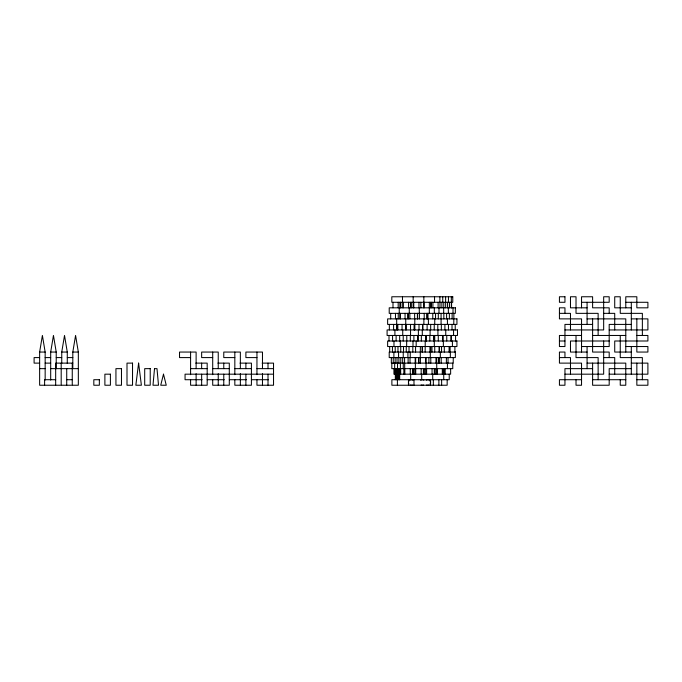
<?xml version="1.0" encoding="UTF-8"?>
<svg xmlns="http://www.w3.org/2000/svg" width="682" height="682" viewBox="0 0 682 682"><rect width="100%" height="100%" fill="white"/><g stroke="black" fill="none" stroke-linecap="round" stroke-linejoin="round"><path stroke-width="1.02" d="M61.192 363.122L61.192 385.236L39.633 385.236L39.633 352.057L42.395 335.467L45.157 352.057L45.157 380.053M50.69 380.053L50.69 352.057L53.452 335.467L56.222 352.057L56.222 368.647M61.747 363.463L61.747 352.057L64.517 335.467L67.279 352.057L67.279 363.463M78.336 368.647L72.812 368.647L72.812 352.057L75.574 335.467L78.336 352.057L78.336 385.236L72.812 385.236M581.541 302.288L609.188 302.288L609.188 296.764L603.664 296.764L603.664 329.943L564.952 329.943M625.778 302.288L647.9 302.288L647.9 307.821L636.843 307.821L636.843 296.764L625.778 296.764L625.778 307.821M587.074 307.821L570.484 307.821L570.484 296.764L576.017 296.764L576.017 313.353L598.131 313.353L598.131 335.467M631.31 307.821L614.721 307.821L614.721 296.764L620.253 296.764L620.253 313.353L642.367 313.353L642.367 335.467M559.428 313.353L570.484 313.353L570.484 329.943M603.664 313.353L614.721 313.353L614.721 329.943M587.074 318.878L625.778 318.878L625.778 352.057M631.31 318.878L647.9 318.878L647.9 329.943L609.188 329.943M592.607 324.41L564.952 324.41L564.952 346.533L559.428 346.533L559.428 335.467L581.541 335.467M631.31 324.41L609.188 324.41L609.188 346.533L581.541 346.533M592.607 335.467L625.778 335.467M636.843 335.467L647.9 335.467L647.9 341L614.721 341L614.721 352.057L631.31 352.057M559.428 341L564.952 341M609.188 341L570.484 341L570.484 352.057L587.074 352.057M625.778 346.533L647.9 346.533L647.9 352.057L636.843 352.057L636.843 318.878M39.633 352.057L45.157 352.057M50.69 352.057L56.222 352.057M61.747 352.057L67.279 352.057M72.812 352.057L78.336 352.057M39.633 357.59L34.1 357.59L34.1 363.122L39.633 363.122M45.157 357.59L50.69 357.59M56.222 357.59L61.747 357.59M67.279 357.59L72.812 357.59M190.593 357.59L179.528 357.59L179.528 352.057L196.118 352.057L196.118 368.647M212.707 357.59L201.65 357.59L201.65 352.057L218.24 352.057L218.24 368.647M234.83 357.59L223.773 357.59L223.773 352.057L240.362 352.057L240.362 368.647M256.952 357.59L245.887 357.59L245.887 352.057L262.476 352.057L262.476 368.647M559.428 357.59L570.484 357.59L570.484 374.179M603.664 357.59L614.721 357.59L614.721 374.179M45.157 363.122L50.69 363.122M72.812 363.122L55.668 363.122L55.668 385.236M195.777 363.122L207.183 363.122L207.183 385.236L190.593 385.236L190.593 379.712M217.89 363.122L229.297 363.122L229.297 385.236L212.707 385.236L212.707 379.712M240.013 363.122L251.419 363.122L251.419 385.236L234.83 385.236L234.83 379.712M262.135 363.122L273.533 363.122L273.533 385.236L256.952 385.236L256.952 379.712M587.074 363.122L625.778 363.122L625.778 385.236L620.253 385.236L620.253 379.712M631.31 363.122L647.9 363.122L647.9 374.179L609.188 374.179M39.633 368.647L45.157 368.647M50.69 368.647L72.258 368.647M190.593 368.647L207.183 368.647M212.707 368.647L229.297 368.647M234.83 368.647L251.419 368.647M256.952 368.647L273.533 368.647M592.607 368.647L564.952 368.647L564.952 385.236L559.428 385.236L559.428 379.712L581.541 379.712M631.31 368.647L609.188 368.647L609.188 385.236L592.607 385.236L592.607 363.122M273.533 374.179L185.061 374.179L185.061 379.712L202.153 379.712M564.952 374.179L603.664 374.179L603.664 341M55.668 379.712L44.603 379.712L44.603 385.236M66.725 379.712L72.258 379.712M207.183 379.712L224.276 379.712M229.297 379.712L246.39 379.712M251.419 379.712L268.512 379.712M592.607 379.712L625.778 379.712M636.843 379.712L647.9 379.712L647.9 385.236L636.843 385.236L636.843 363.122M61.755 385.236L72.258 385.236L72.258 363.122M642.367 379.712L642.367 357.59L620.253 357.59L620.253 335.467M631.31 302.288L631.31 329.943M631.31 346.533L631.31 374.179M609.188 313.353L609.188 307.821L592.607 307.821L592.607 296.764L581.541 296.764L581.541 307.821M609.188 357.59L609.188 352.057L592.607 352.057L592.607 318.878M598.131 379.712L598.131 357.59L576.017 357.59L576.017 335.467M587.074 302.288L587.074 324.41M587.074 346.533L587.074 368.647M581.541 352.057L581.541 318.878L559.428 318.878L559.428 307.821L564.952 307.821L564.952 313.353M576.017 379.712L576.017 385.236L581.541 385.236L581.541 363.122L559.428 363.122L559.428 352.057L564.952 352.057L564.952 357.59M455.567 335.467L455.567 341M455.226 324.41L455.226 329.943M454.894 346.533L454.894 352.057M453.888 313.353L453.769 324.41M453.564 329.943L453.564 335.467M453.232 357.59L453.232 363.122L391.34 363.122L391.34 357.59M453.019 307.821L453.019 313.353M452.763 363.122L452.763 368.647L391.809 368.647L391.809 363.122M452.413 341L452.413 346.533M452.132 313.353L452.132 318.878M452.013 324.41L452.013 329.943M451.586 302.288L451.586 307.821M451.331 296.764L451.348 307.821M451.331 335.467L451.331 341M450.99 335.467L450.99 341M450.632 368.647L450.632 374.179L393.94 374.179L393.94 368.647M450.342 352.057L450.342 357.59M450.111 346.533L450.111 352.057M449.455 302.288L449.455 307.821M449.37 313.353L449.37 318.878M449.242 374.179L449.242 379.712L391.877 379.712L391.877 385.236L447.17 385.236L447.17 379.712M449.097 346.533L449.097 352.057M448.466 296.764L448.466 302.288M448.458 324.41L448.458 329.943M448.347 307.821L448.347 313.353M448.04 357.59L448.04 363.122M447.562 302.288L447.562 307.821M447.426 318.878L447.426 324.41M447.426 363.122L447.426 368.647M446.753 335.467L446.753 341M446.599 313.353L446.599 318.878M446.386 357.59L446.386 363.122M445.67 307.821L445.61 296.764M445.747 329.943L445.747 335.467M445.184 368.647L445.184 374.179M444.903 324.41L444.903 329.943M444.306 346.533L444.306 352.057M444.229 368.647L444.229 374.179M443.837 313.353L443.837 318.878M443.777 302.288L443.777 307.821M443.735 374.179L443.735 379.712M443.675 307.821L443.675 313.353M443.351 341L443.351 346.533M443.266 368.647L443.266 374.179M443.198 335.467L443.198 341M442.942 368.647L442.942 374.179M442.746 296.764L442.746 302.288M442.516 335.467L442.516 341M442.311 368.647L442.311 374.179M441.885 302.288L441.885 307.821M441.638 379.712L441.638 385.236M441.544 346.533L441.544 352.057M441.348 324.41L441.348 329.943M441.194 357.59L441.194 363.122M441.075 313.353L441.084 324.41M440.325 352.057L440.325 357.59M439.992 302.288L439.992 307.821M439.881 296.764L439.881 302.288M439.515 346.533L439.515 352.057M439.302 357.59L439.302 363.122M438.995 307.821L438.995 313.353M439.046 346.533L439.046 352.057M438.876 379.712L438.876 385.236M438.586 357.59L438.586 363.122M438.304 313.353L438.304 318.878M438.279 335.467L438.279 341M438.108 302.288L438.108 307.821M437.929 329.943L437.929 335.467M437.793 324.41L437.793 329.943M437.503 368.647L437.503 374.179M436.736 368.647L436.693 357.59M436.54 368.647L436.54 374.179M435.994 357.59L435.994 363.122M435.542 313.353L435.542 318.878M435.261 368.647L435.261 374.179M434.741 318.878L434.741 324.41M434.724 335.467L434.724 341M434.732 346.533L434.732 352.057M434.545 296.764L434.545 302.288M434.323 307.821L434.323 313.353M434.306 368.647L434.306 374.179M434.238 324.41L434.238 329.943M434.298 341L434.298 346.533M434.042 335.467L434.042 341M433.556 335.467L433.556 341M433.343 379.712L433.343 385.236M432.908 302.288L432.908 307.821M432.78 313.353L432.78 318.878M432.72 374.179L432.72 379.712M432.056 368.647L432.056 374.179M431.962 346.533L431.962 352.057M431.254 302.288L431.254 307.821M430.794 302.288L430.794 307.821M430.751 346.533L430.751 352.057M430.794 357.59L430.794 363.122M430.683 324.41L430.683 329.943M430.581 379.712L430.581 385.236M430.299 352.057L430.299 357.59M430.103 329.943L430.103 335.467M429.941 346.533L429.941 352.057M429.813 335.467L429.813 341M429.362 302.288L429.31 313.353M428.91 357.59L428.91 363.122M428.398 318.878L428.398 324.41M427.989 313.353L427.989 318.878M427.179 313.353L427.179 318.878M427.128 324.41L427.128 329.943M426.975 313.353L426.975 318.878M426.608 368.647L426.608 374.179M426.446 335.467L426.446 341M426.259 335.467L426.259 341M426.062 357.59L426.054 368.647M425.645 368.647L425.645 374.179M425.577 335.467L425.577 341M425.602 357.59L425.602 363.122M425.236 341L425.15 352.057M424.375 368.647L424.375 374.179M424.213 313.353L424.213 318.878M424.17 302.288L424.17 307.821M423.854 296.764L423.854 302.288M423.872 318.878L423.872 324.41M423.71 302.288L423.71 307.821M423.411 368.647L423.411 374.179M422.891 324.41L422.891 329.943M422.559 324.41L422.559 329.943M422.388 346.533L422.388 352.057M422.286 329.943L422.286 335.467M422.184 346.533L422.184 352.057M421.698 374.179L421.698 379.712M421.34 335.467L421.34 341M421.161 368.647L421.161 374.179M420.862 302.288L420.862 307.821M420.402 357.59L420.402 363.122M420.359 346.533L420.274 357.59M419.421 313.353L419.421 318.878M419.285 307.821L419.285 313.353M418.97 302.288L418.97 307.821M419.004 324.41L419.004 329.943M418.97 357.59L418.97 363.122M418.518 357.59L418.518 363.122M418.373 329.943L418.373 335.467M418.126 335.467L418.126 341M417.785 335.467L417.785 341M417.597 313.353L417.597 318.878M417.401 313.353L417.401 318.878M416.173 341L416.173 346.533M415.713 368.647L415.713 374.179M415.577 346.533L415.577 352.057M415.67 357.59L415.67 363.122M415.372 363.122L415.372 368.647M415.21 357.59L415.21 363.122M414.809 318.878L414.767 329.943M414.758 368.647L414.758 374.179M414.63 313.353L414.63 318.878M414.571 324.41L414.571 329.943M414.085 324.41L414.085 329.943M413.991 379.712L413.991 385.236M413.889 335.467L413.889 341M413.778 302.288L413.778 307.821M413.48 368.647L413.48 374.179M413.318 302.288L413.318 307.821M413.173 296.764L413.173 302.288M413.002 341L413.002 346.533M412.806 346.533L412.806 352.057M412.516 368.647L412.516 374.179M411.664 302.288L411.664 307.821M410.683 374.179L410.683 379.712M410.47 302.288L410.47 307.821M410.53 324.41L410.555 335.467M410.334 335.467L410.334 341M410.249 352.057L410.249 357.59M410.274 368.647L410.274 374.179M410.01 357.59L410.01 363.122M409.848 313.353L409.848 318.878M409.268 307.821L409.268 313.353M409.03 346.533L409.03 352.057M408.578 302.288L408.578 307.821M408.467 379.712L408.467 385.236M408.288 313.353L408.288 318.878M408.117 357.59L408.117 363.122M407.913 352.057L407.913 357.59M407.819 313.353L407.819 318.878M406.779 335.467L406.779 341M406.66 341L406.66 346.533M406.293 324.41L406.293 329.943M406.267 346.533L406.267 352.057M405.747 318.878L405.747 324.41M405.611 324.41L405.611 329.943M405.057 313.353L405.057 318.878M404.827 368.647L404.827 374.179M404.69 363.122L404.69 368.647M404.579 357.59L404.579 363.122M403.863 368.647L403.863 374.179M403.505 346.533L403.505 352.057M403.386 302.288L403.386 307.821M403.224 335.467L403.224 341M403.241 352.057L403.241 357.59M403.258 363.122L403.258 368.647M402.738 329.943L402.738 335.467M402.687 357.59L402.687 363.122M402.491 296.764L402.491 302.288M402.21 302.288L402.21 307.821M402.056 324.41L402.056 329.943M400.794 357.59L400.794 363.122M400.735 346.533L400.735 352.057M400.658 368.647L400.658 374.179M400.394 363.122L400.394 368.647M400.317 302.288L400.317 307.821M400.266 313.353L400.266 318.878M400.317 341L400.317 346.533M400.078 302.288L400.078 307.821M399.993 313.353L399.993 318.878M399.669 335.467L399.669 341M399.703 368.647L399.669 379.712M399.243 307.821L399.243 313.353M399.183 374.179L399.183 379.712M398.902 357.59L398.902 363.122M398.74 368.647L398.74 374.179M398.569 352.057L398.569 357.59M398.245 313.353L398.245 318.878M398.22 374.179L398.22 379.712M398.186 302.288L398.186 307.821M397.973 346.533L397.973 352.057M397.819 324.41L397.819 329.943M397.785 368.647L397.785 374.179M397.538 363.122L397.538 368.647M397.401 379.712L397.401 385.236M397.256 374.179L397.256 379.712M397.137 324.41L397.137 329.943M397.009 357.59L397.009 363.122M396.796 324.41L396.796 329.943M396.822 368.647L396.822 374.179M396.694 318.878L396.694 324.41M396.293 374.179L396.293 379.712M396.114 335.467L396.114 341M395.858 368.647L395.858 374.179M395.475 313.353L395.475 318.878M395.33 374.179L395.33 379.712M395.21 346.533L395.21 352.057M395.125 357.59L395.125 363.122M394.912 329.943L394.912 335.467M394.904 368.647L394.904 374.179M394.673 363.122L394.673 368.647M393.974 341L393.974 346.533M393.889 352.057L393.889 357.59M393.582 324.41L393.582 329.943M393.233 357.59L393.233 363.122M392.994 302.288L392.994 307.821M392.559 335.467L392.559 341M392.44 346.533L392.44 352.057M390.692 313.353L390.692 318.878M389.678 346.533L389.678 352.057M389.345 324.41L389.345 329.943M389.004 335.467L389.004 341M268.009 363.122L268.009 368.647M268.009 374.179L268.009 385.236M262.476 373.676L262.476 385.236M256.952 352.057L256.952 374.682M245.887 363.122L245.887 368.647M245.887 374.179L245.887 385.236M240.362 373.676L240.362 385.236M234.83 352.057L234.83 374.682M223.773 363.122L223.773 368.647M223.773 374.179L223.773 385.236M218.24 373.676L218.24 385.236M212.707 352.057L212.707 374.682M201.65 363.122L201.65 368.647M201.65 374.179L201.65 385.236M196.118 373.676L196.118 385.236M190.593 352.057L190.593 374.682M66.725 368.647L66.725 385.236M426.156 380.258A2.762 2.762 0 0 1 430.027 384.128M428.969 384.989A2.762 2.762 0 0 1 426.668 384.989M423.437 384.989A2.762 2.762 0 0 1 421.135 384.989M420.632 380.258A2.762 2.762 0 0 1 423.94 380.258M412.38 384.989A2.762 2.762 0 0 1 410.078 384.989M408.902 383.966A2.762 2.762 0 0 1 408.902 380.982M409.567 380.258A2.762 2.762 0 0 1 412.883 380.258M154.516 368.647L152.99 385.236L158.514 385.236L156.988 368.647L154.55 368.647M138.608 363.122L135.846 385.236L141.379 385.236L138.608 363.122M163.492 374.179L160.73 385.236L166.255 385.236L163.492 374.179M452.763 296.764L391.809 296.764L391.809 302.288L452.763 302.288L452.763 296.764M564.952 296.764L559.428 296.764L559.428 302.288L564.952 302.288L564.952 296.764M455.354 307.821L389.217 307.821L389.217 313.353L455.354 313.353L455.354 307.821M456.94 318.878L387.632 318.878L387.632 324.41L456.94 324.41L456.94 318.878M457.477 329.943L387.095 329.943L387.095 335.467L457.477 335.467L457.477 329.943M456.94 341L387.632 341L387.632 346.533L456.94 346.533L456.94 341M455.354 352.057L389.217 352.057L389.217 357.59L455.354 357.59L455.354 352.057M132.53 363.122L126.997 363.122L126.997 385.236L132.53 385.236L132.53 363.122M121.473 368.647L115.94 368.647L115.94 385.236L121.473 385.236L121.473 368.647M150.219 368.647L144.703 368.647L144.695 385.236L150.219 385.236L150.228 368.647M110.407 374.179L104.883 374.179L104.883 385.236L110.407 385.236L110.407 374.179M99.35 379.712L93.818 379.712L93.818 385.236L99.35 385.236L99.35 379.712"/></g></svg>
